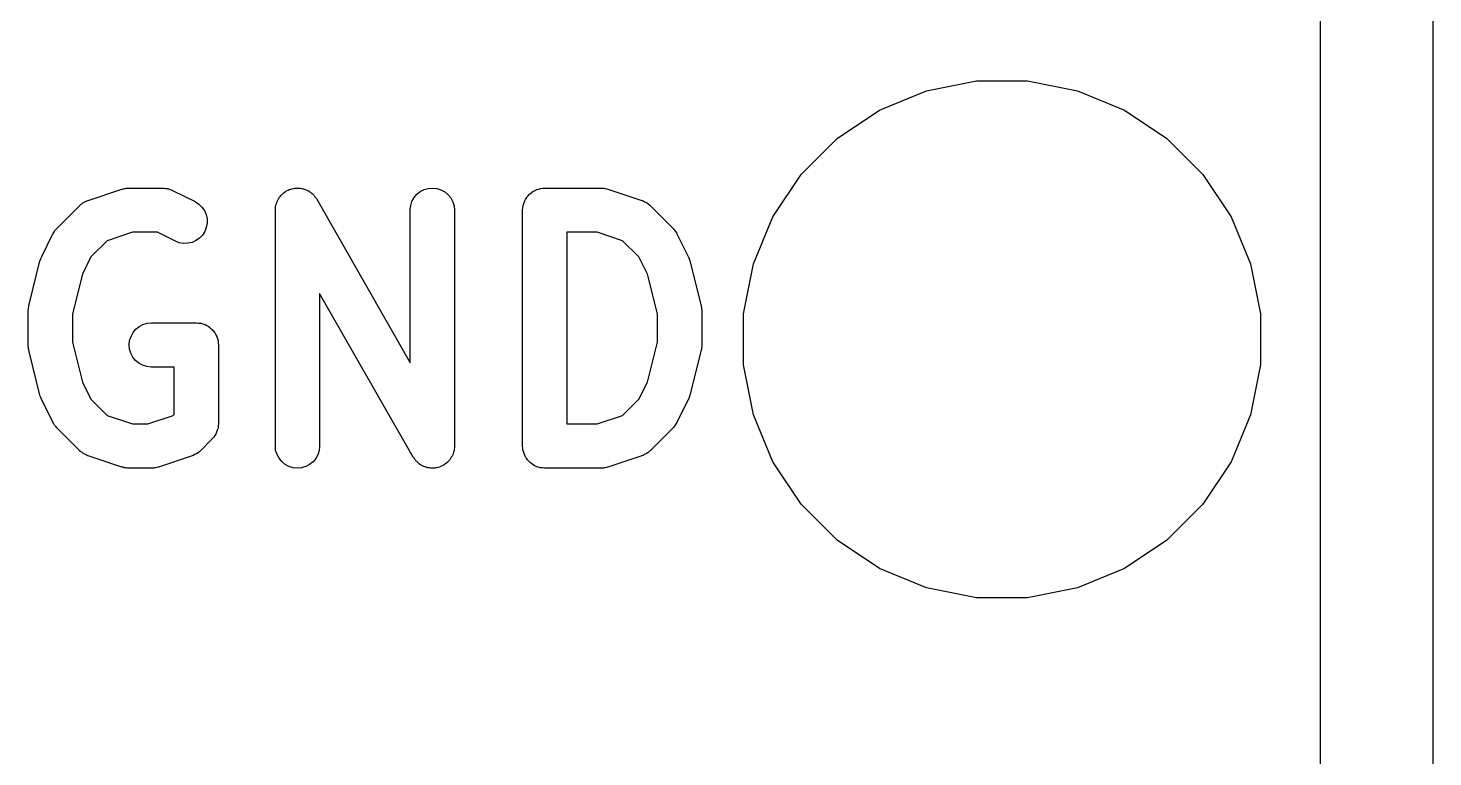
# Model space of a CAD drawing. Extents: x -557.2 to -539.1, y -88 to -54.6.
# Drawn here: x -543.838 to -539.077, y -65.094 to -62.622 of the extents above; entities that cross this region are included whole.
import ezdxf

# ---------------------------------------------------------------- set-up
doc = ezdxf.new("R2010")
doc.units = 0
doc.layers.add('BLACK', color=7, linetype='CONTINUOUS')

msp = doc.modelspace()

# ---------------------------------------------------------------- linework, layer by layer
at = {"layer": 'BLACK', "linetype": 'CONTINUOUS'}
for p, q in [((-539.077, -59.8772), (-539.077, -87.7984)), ((-539.458, -87.6173), (-539.458, -60.0583)), ((-540.952, -62.9012), (-540.793, -62.8352)), ((-540.793, -62.8352), (-540.624, -62.8015)), ((-540.624, -62.8015), (-540.451, -62.8015)), ((-540.451, -62.8015), (-540.282, -62.8352)), ((-540.282, -62.8352), (-540.122, -62.9012)), ((-541.096, -62.9971), (-540.952, -62.9012)), ((-540.122, -62.9012), (-539.979, -62.9971)), ((-541.218, -63.1192), (-541.096, -62.9971)), ((-539.979, -62.9971), (-539.857, -63.1192)), ((-541.314, -63.2627), (-541.218, -63.1192)), ((-539.857, -63.1192), (-539.761, -63.2627)), ((-543.634, -63.2066), (-543.52, -63.1686)), ((-543.52, -63.1686), (-543.519, -63.1682)), ((-543.519, -63.1682), (-543.515, -63.1674)), ((-543.515, -63.1674), (-543.511, -63.1661)), ((-543.511, -63.1661), (-543.508, -63.1658)), ((-543.508, -63.1658), (-543.505, -63.1652)), ((-543.505, -63.1652), (-543.501, -63.1651)), ((-543.501, -63.1651), (-543.496, -63.1647)), ((-543.496, -63.1647), (-543.382, -63.1647)), ((-543.382, -63.1647), (-543.381, -63.1647)), ((-543.381, -63.1647), (-543.379, -63.165)), ((-543.379, -63.165), (-543.377, -63.1649)), ((-543.377, -63.1649), (-543.372, -63.1658)), ((-543.372, -63.1658), (-543.367, -63.1663)), ((-543.367, -63.1663), (-543.364, -63.167)), ((-543.364, -63.167), (-543.362, -63.1674)), ((-543.362, -63.1674), (-543.357, -63.1692)), ((-543.357, -63.1692), (-543.353, -63.1708)), ((-543.353, -63.1708), (-543.351, -63.1718)), ((-543.351, -63.1718), (-543.349, -63.1726)), ((-543.349, -63.1726), (-543.272, -63.2107)), ((-542.97, -63.18), (-542.966, -63.1769)), ((-542.966, -63.1769), (-542.964, -63.1758)), ((-542.964, -63.1758), (-542.962, -63.1743)), ((-542.962, -63.1743), (-542.957, -63.1724)), ((-542.957, -63.1724), (-542.953, -63.1702)), ((-542.953, -63.1702), (-542.951, -63.1694)), ((-542.951, -63.1694), (-542.948, -63.1684)), ((-542.948, -63.1684), (-542.944, -63.1674)), ((-542.944, -63.1674), (-542.939, -63.166)), ((-542.939, -63.166), (-542.937, -63.1658)), ((-542.937, -63.1658), (-542.934, -63.1653)), ((-542.934, -63.1653), (-542.929, -63.1651)), ((-542.929, -63.1651), (-542.924, -63.1647)), ((-542.924, -63.1647), (-542.922, -63.165)), ((-542.922, -63.165), (-542.919, -63.1649)), ((-542.919, -63.1649), (-542.915, -63.1657)), ((-542.915, -63.1657), (-542.91, -63.1662)), ((-542.91, -63.1662), (-542.907, -63.167)), ((-542.907, -63.167), (-542.905, -63.1674)), ((-542.905, -63.1674), (-542.901, -63.1691)), ((-542.901, -63.1691), (-542.896, -63.1706)), ((-542.896, -63.1706), (-542.894, -63.1718)), ((-542.894, -63.1718), (-542.891, -63.1727)), ((-542.891, -63.1727), (-542.887, -63.1752)), ((-542.887, -63.1752), (-542.883, -63.1775)), ((-542.883, -63.1775), (-542.881, -63.1791)), ((-542.52, -63.1861), (-542.509, -63.1769)), ((-542.509, -63.1769), (-542.496, -63.1702)), ((-542.496, -63.1702), (-542.482, -63.166)), ((-542.482, -63.166), (-542.467, -63.1647)), ((-542.467, -63.1647), (-542.453, -63.1662)), ((-542.453, -63.1662), (-542.439, -63.1706)), ((-542.439, -63.1706), (-542.426, -63.1775)), ((-542.426, -63.1775), (-542.415, -63.1869)), ((-542.134, -63.1817), (-542.128, -63.1772)), ((-542.128, -63.1769), (-542.122, -63.1737)), ((-542.128, -63.1771), (-542.128, -63.1769)), ((-542.128, -63.1772), (-542.128, -63.1771)), ((-542.122, -63.1737), (-542.115, -63.1704)), ((-542.115, -63.1702), (-542.108, -63.1682)), ((-542.115, -63.1703), (-542.115, -63.1702)), ((-542.115, -63.1704), (-542.115, -63.1703)), ((-542.108, -63.1682), (-542.101, -63.1661)), ((-542.101, -63.166), (-542.094, -63.1654)), ((-542.101, -63.1661), (-542.101, -63.166)), ((-542.101, -63.1661), (-542.101, -63.1661)), ((-542.094, -63.1654), (-542.087, -63.1647)), ((-542.087, -63.1647), (-541.896, -63.1647)), ((-541.896, -63.1647), (-541.895, -63.1647)), ((-541.895, -63.1647), (-541.891, -63.1652)), ((-541.891, -63.1652), (-541.887, -63.1653)), ((-541.887, -63.1653), (-541.884, -63.166)), ((-541.884, -63.166), (-541.881, -63.1663)), ((-541.881, -63.1663), (-541.877, -63.1676)), ((-541.877, -63.1676), (-541.873, -63.1686)), ((-541.873, -63.1686), (-541.758, -63.2066)), ((-543.74, -63.301), (-543.664, -63.2248)), ((-543.664, -63.2248), (-543.663, -63.224)), ((-543.663, -63.224), (-543.661, -63.2227)), ((-543.661, -63.2227), (-543.66, -63.2211)), ((-543.66, -63.2211), (-543.656, -63.2181)), ((-543.656, -63.2181), (-543.652, -63.2149)), ((-543.652, -63.2149), (-543.65, -63.2139)), ((-543.65, -63.2139), (-543.648, -63.2126)), ((-543.648, -63.2126), (-543.643, -63.2105)), ((-543.643, -63.2105), (-543.639, -63.2082)), ((-543.639, -63.2082), (-543.636, -63.2075)), ((-543.636, -63.2075), (-543.634, -63.2066)), ((-543.272, -63.2107), (-543.271, -63.2112)), ((-543.271, -63.2112), (-543.259, -63.2192)), ((-543.259, -63.2192), (-543.249, -63.2294)), ((-542.999, -63.2289), (-542.998, -63.2241)), ((-542.998, -63.2217), (-542.997, -63.2192)), ((-542.998, -63.2241), (-542.998, -63.2217)), ((-542.997, -63.2192), (-542.995, -63.2147)), ((-542.995, -63.2147), (-542.994, -63.2102)), ((-542.994, -63.2102), (-542.993, -63.2079)), ((-542.993, -63.2079), (-542.992, -63.2056)), ((-542.992, -63.2056), (-542.989, -63.2016)), ((-542.989, -63.2016), (-542.987, -63.1973)), ((-542.987, -63.1973), (-542.985, -63.1954)), ((-542.985, -63.1954), (-542.984, -63.1933)), ((-542.984, -63.1933), (-542.981, -63.1898)), ((-542.981, -63.1898), (-542.977, -63.1861)), ((-542.977, -63.1861), (-542.975, -63.1845)), ((-542.975, -63.1845), (-542.974, -63.1827)), ((-542.974, -63.1827), (-542.97, -63.18)), ((-542.881, -63.1791), (-542.879, -63.1805)), ((-542.879, -63.1805), (-542.875, -63.1838)), ((-542.875, -63.1838), (-542.872, -63.1869)), ((-542.872, -63.1869), (-542.87, -63.1888)), ((-542.87, -63.1888), (-542.868, -63.1906)), ((-542.868, -63.1906), (-542.866, -63.1945)), ((-542.866, -63.1945), (-542.863, -63.1982)), ((-542.863, -63.1982), (-542.861, -63.2004)), ((-542.861, -63.2004), (-542.86, -63.2025)), ((-542.86, -63.2025), (-542.543, -63.7573)), ((-542.543, -63.2387), (-542.541, -63.2241)), ((-542.541, -63.2241), (-542.537, -63.2102)), ((-542.537, -63.2102), (-542.53, -63.1973)), ((-542.53, -63.1973), (-542.52, -63.1861)), ((-542.415, -63.1869), (-542.405, -63.1982)), ((-542.405, -63.1982), (-542.398, -63.2111)), ((-542.398, -63.2111), (-542.394, -63.2251)), ((-542.394, -63.2251), (-542.393, -63.2397)), ((-542.161, -63.2316), (-542.16, -63.2246)), ((-542.16, -63.2241), (-542.158, -63.2174)), ((-542.16, -63.2244), (-542.16, -63.2241)), ((-542.16, -63.2246), (-542.16, -63.2244)), ((-542.158, -63.2174), (-542.156, -63.2106)), ((-542.156, -63.2102), (-542.152, -63.2039)), ((-542.156, -63.2104), (-542.156, -63.2102)), ((-542.156, -63.2106), (-542.156, -63.2104)), ((-542.152, -63.2039), (-542.149, -63.1978)), ((-542.149, -63.1973), (-542.144, -63.1919)), ((-542.149, -63.1976), (-542.149, -63.1973)), ((-542.149, -63.1978), (-542.149, -63.1976)), ((-542.144, -63.1919), (-542.14, -63.1865)), ((-542.14, -63.1863), (-542.139, -63.1861)), ((-542.14, -63.1865), (-542.14, -63.1863)), ((-542.139, -63.1861), (-542.134, -63.1817)), ((-541.758, -63.2066), (-541.757, -63.207)), ((-541.757, -63.207), (-541.755, -63.2079)), ((-541.755, -63.2079), (-541.753, -63.2086)), ((-541.753, -63.2086), (-541.749, -63.211)), ((-541.749, -63.211), (-541.744, -63.2131)), ((-541.744, -63.2131), (-541.742, -63.2144)), ((-541.742, -63.2144), (-541.74, -63.2155)), ((-541.74, -63.2155), (-541.736, -63.2187)), ((-541.736, -63.2187), (-541.732, -63.2217)), ((-541.732, -63.2217), (-541.731, -63.2234)), ((-541.731, -63.2234), (-541.729, -63.2248)), ((-541.729, -63.2248), (-541.653, -63.301)), ((-543.249, -63.2294), (-543.24, -63.2414)), ((-543.24, -63.2414), (-543.235, -63.2548)), ((-543.235, -63.2548), (-543.231, -63.2691)), ((-543.231, -63.2691), (-543.231, -63.2838)), ((-543, -63.2336), (-542.999, -63.2289)), ((-543, -63.2361), (-543, -63.2336)), ((-543, -63.2387), (-543, -63.2361)), ((-543, -63.2397), (-543, -63.2387)), ((-543, -64.0397), (-543, -63.2397)), ((-542.543, -63.2397), (-542.543, -63.2387)), ((-542.543, -63.7573), (-542.543, -63.2397)), ((-542.393, -63.2397), (-542.393, -64.0397)), ((-542.162, -63.2387), (-542.161, -63.2316)), ((-542.162, -63.2392), (-542.162, -63.2387)), ((-542.162, -63.2397), (-542.162, -63.2392)), ((-542.162, -63.2392), (-542.162, -63.2392)), ((-542.162, -63.2392), (-542.162, -63.2392)), ((-542.162, -64.0397), (-542.162, -63.2397)), ((-541.38, -63.4222), (-541.314, -63.2627)), ((-539.761, -63.2627), (-539.695, -63.4222)), ((-543.792, -63.3966), (-543.754, -63.3204)), ((-543.754, -63.3204), (-543.753, -63.3195)), ((-543.753, -63.3195), (-543.751, -63.316)), ((-543.751, -63.316), (-543.749, -63.3123)), ((-543.749, -63.3123), (-543.747, -63.3099)), ((-543.747, -63.3099), (-543.746, -63.3072)), ((-543.746, -63.3072), (-543.743, -63.3042)), ((-543.743, -63.3042), (-543.74, -63.301)), ((-543.484, -63.3147), (-543.57, -63.3434)), ((-543.4, -63.3147), (-543.484, -63.3147)), ((-543.339, -63.3449), (-543.4, -63.3147)), ((-543.239, -63.3118), (-543.247, -63.3241)), ((-543.234, -63.2982), (-543.239, -63.3118)), ((-543.231, -63.2838), (-543.234, -63.2982)), ((-542.012, -63.3147), (-542.012, -63.9647)), ((-541.909, -63.3147), (-542.012, -63.3147)), ((-541.823, -63.3434), (-541.909, -63.3147)), ((-541.653, -63.301), (-541.652, -63.3017)), ((-541.652, -63.3017), (-541.65, -63.305)), ((-541.65, -63.305), (-541.647, -63.3081)), ((-541.647, -63.3081), (-541.645, -63.3107)), ((-541.645, -63.3107), (-541.643, -63.3131)), ((-541.643, -63.3131), (-541.641, -63.3169)), ((-541.641, -63.3169), (-541.639, -63.3204)), ((-541.639, -63.3204), (-541.601, -63.3966)), ((-543.57, -63.3434), (-543.625, -63.3984)), ((-543.326, -63.3501), (-543.339, -63.3449)), ((-543.311, -63.3526), (-543.326, -63.3501)), ((-543.297, -63.3522), (-543.311, -63.3526)), ((-543.282, -63.349), (-543.297, -63.3522)), ((-543.269, -63.3431), (-543.282, -63.349)), ((-543.257, -63.3347), (-543.269, -63.3431)), ((-543.247, -63.3241), (-543.257, -63.3347)), ((-541.768, -63.3984), (-541.823, -63.3434)), ((-543.836, -63.5644), (-543.798, -63.412)), ((-543.798, -63.412), (-543.797, -63.411)), ((-543.797, -63.4103), (-543.795, -63.4038)), ((-543.797, -63.4107), (-543.797, -63.4103)), ((-543.797, -63.411), (-543.797, -63.4107)), ((-543.795, -63.4038), (-543.792, -63.3973)), ((-543.792, -63.397), (-543.792, -63.3966)), ((-543.792, -63.3973), (-543.792, -63.397)), ((-543.625, -63.3984), (-543.654, -63.4564)), ((-541.739, -63.4564), (-541.768, -63.3984)), ((-541.601, -63.3966), (-541.6, -63.3976)), ((-541.6, -63.3976), (-541.6, -63.3979)), ((-541.6, -63.3979), (-541.6, -63.3982)), ((-541.6, -63.3982), (-541.598, -63.4048)), ((-541.598, -63.4048), (-541.595, -63.4113)), ((-541.595, -63.4113), (-541.595, -63.4117)), ((-541.595, -63.4117), (-541.595, -63.412)), ((-541.595, -63.412), (-541.557, -63.5644)), ((-543.654, -63.4564), (-543.688, -63.5918)), ((-541.705, -63.5918), (-541.739, -63.4564)), ((-541.414, -63.5915), (-541.38, -63.4222)), ((-539.695, -63.4222), (-539.661, -63.5915)), ((-542.533, -64.0769), (-542.85, -63.5221)), ((-542.85, -63.5221), (-542.85, -64.0397)), ((-543.838, -63.5788), (-543.837, -63.5729)), ((-543.838, -63.5802), (-543.838, -63.5788)), ((-543.838, -63.5815), (-543.838, -63.5802)), ((-543.838, -63.5826), (-543.838, -63.5815)), ((-543.838, -63.6968), (-543.838, -63.5826)), ((-543.837, -63.5729), (-543.836, -63.567)), ((-543.836, -63.5657), (-543.836, -63.5644)), ((-543.836, -63.567), (-543.836, -63.5657)), ((-543.688, -63.5918), (-543.688, -63.6876)), ((-541.705, -63.6876), (-541.705, -63.5918)), ((-541.557, -63.5644), (-541.557, -63.5654)), ((-541.557, -63.5654), (-541.557, -63.5667)), ((-541.557, -63.5667), (-541.556, -63.568)), ((-541.556, -63.568), (-541.556, -63.574)), ((-541.556, -63.574), (-541.555, -63.5799)), ((-541.555, -63.5799), (-541.555, -63.5812)), ((-541.555, -63.5812), (-541.555, -63.5826)), ((-541.555, -63.5826), (-541.555, -63.6968)), ((-541.414, -63.7641), (-541.414, -63.5915)), ((-539.661, -63.5915), (-539.661, -63.7641)), ((-543.482, -63.6549), (-543.473, -63.6436)), ((-543.473, -63.6436), (-543.462, -63.6344)), ((-543.462, -63.6344), (-543.449, -63.6275)), ((-543.449, -63.6275), (-543.435, -63.6233)), ((-543.435, -63.6233), (-543.42, -63.6218)), ((-543.42, -63.6218), (-543.268, -63.6218)), ((-543.268, -63.6218), (-543.267, -63.6218)), ((-543.267, -63.6218), (-543.267, -63.6218)), ((-543.267, -63.6218), (-543.267, -63.6219)), ((-543.267, -63.6219), (-543.267, -63.6219)), ((-543.267, -63.6219), (-543.26, -63.6226)), ((-543.26, -63.6226), (-543.253, -63.6234)), ((-543.253, -63.6234), (-543.252, -63.6235)), ((-543.252, -63.6235), (-543.252, -63.6235)), ((-543.252, -63.6235), (-543.246, -63.6256)), ((-543.246, -63.6256), (-543.239, -63.6277)), ((-543.239, -63.6277), (-543.239, -63.6278)), ((-543.239, -63.6278), (-543.238, -63.6279)), ((-543.238, -63.6279), (-543.232, -63.6313)), ((-543.232, -63.6313), (-543.226, -63.6347)), ((-543.226, -63.6347), (-543.226, -63.6348)), ((-543.226, -63.6348), (-543.225, -63.635)), ((-543.225, -63.635), (-543.22, -63.6395)), ((-543.22, -63.6395), (-543.215, -63.644)), ((-543.215, -63.644), (-543.214, -63.6442)), ((-543.214, -63.6442), (-543.214, -63.6444)), ((-543.214, -63.6444), (-543.21, -63.6498)), ((-543.21, -63.6498), (-543.205, -63.6553)), ((-543.838, -63.6982), (-543.838, -63.6968)), ((-543.838, -63.6995), (-543.838, -63.6982)), ((-543.837, -63.7054), (-543.838, -63.6995)), ((-543.688, -63.6876), (-543.654, -63.8231)), ((-543.495, -63.6963), (-543.494, -63.6818)), ((-543.494, -63.7109), (-543.495, -63.6963)), ((-543.494, -63.6818), (-543.489, -63.6678)), ((-543.489, -63.6678), (-543.482, -63.6549)), ((-543.205, -63.6553), (-543.205, -63.6556)), ((-543.205, -63.6556), (-543.205, -63.6558)), ((-543.205, -63.6558), (-543.202, -63.662)), ((-543.202, -63.662), (-543.198, -63.6683)), ((-543.198, -63.6683), (-543.198, -63.6685)), ((-543.198, -63.6685), (-543.198, -63.6688)), ((-543.198, -63.6688), (-543.196, -63.6755)), ((-543.196, -63.6755), (-543.194, -63.6823)), ((-543.194, -63.6823), (-543.194, -63.6825)), ((-543.194, -63.6825), (-543.194, -63.6828)), ((-543.194, -63.6828), (-543.194, -63.6898)), ((-543.194, -63.6898), (-543.193, -63.6968)), ((-543.193, -63.6968), (-543.193, -63.9635)), ((-541.739, -63.8231), (-541.705, -63.6876)), ((-541.555, -63.7006), (-541.556, -63.7065)), ((-541.555, -63.6968), (-541.555, -63.6979)), ((-541.555, -63.6979), (-541.555, -63.6992)), ((-541.555, -63.6992), (-541.555, -63.7006)), ((-543.837, -63.7114), (-543.837, -63.7054)), ((-543.836, -63.7127), (-543.837, -63.7114)), ((-543.836, -63.714), (-543.836, -63.7127)), ((-543.836, -63.715), (-543.836, -63.714)), ((-543.798, -63.8674), (-543.836, -63.715)), ((-543.49, -63.7249), (-543.494, -63.7109)), ((-543.483, -63.7379), (-543.49, -63.7249)), ((-543.474, -63.7493), (-543.483, -63.7379)), ((-543.463, -63.7587), (-543.474, -63.7493)), ((-541.557, -63.715), (-541.595, -63.8674)), ((-541.556, -63.7124), (-541.557, -63.7137)), ((-541.557, -63.7137), (-541.557, -63.715)), ((-541.556, -63.7065), (-541.556, -63.7124)), ((-543.45, -63.7658), (-543.463, -63.7587)), ((-543.436, -63.7702), (-543.45, -63.7658)), ((-543.421, -63.7718), (-543.436, -63.7702)), ((-543.42, -63.7718), (-543.421, -63.7718)), ((-543.343, -63.7718), (-543.42, -63.7718)), ((-543.343, -63.9324), (-543.343, -63.7718)), ((-541.38, -63.9334), (-541.414, -63.7641)), ((-539.661, -63.7641), (-539.695, -63.9334)), ((-543.654, -63.8231), (-543.625, -63.881)), ((-541.768, -63.881), (-541.739, -63.8231)), ((-543.798, -63.8677), (-543.798, -63.8674)), ((-543.798, -63.8681), (-543.798, -63.8677)), ((-543.795, -63.8746), (-543.798, -63.8681)), ((-543.793, -63.8812), (-543.795, -63.8746)), ((-543.793, -63.8815), (-543.793, -63.8812)), ((-543.793, -63.8818), (-543.793, -63.8815)), ((-543.792, -63.8828), (-543.793, -63.8818)), ((-543.754, -63.959), (-543.792, -63.8828)), ((-543.625, -63.881), (-543.57, -63.9361)), ((-541.823, -63.9361), (-541.768, -63.881)), ((-541.601, -63.8828), (-541.639, -63.959)), ((-541.6, -63.8821), (-541.601, -63.8824)), ((-541.601, -63.8824), (-541.601, -63.8828)), ((-541.598, -63.8756), (-541.6, -63.8821)), ((-541.596, -63.8691), (-541.598, -63.8756)), ((-541.595, -63.8688), (-541.596, -63.8691)), ((-541.595, -63.8674), (-541.595, -63.8684)), ((-541.595, -63.8684), (-541.595, -63.8688)), ((-543.57, -63.9361), (-543.484, -63.9647)), ((-543.432, -63.9647), (-543.346, -63.9361)), ((-543.346, -63.9361), (-543.343, -63.9324)), ((-541.909, -63.9647), (-541.823, -63.9361)), ((-541.314, -64.0929), (-541.38, -63.9334)), ((-539.695, -63.9334), (-539.761, -64.0929)), ((-543.752, -63.9625), (-543.754, -63.959)), ((-543.75, -63.9663), (-543.752, -63.9625)), ((-543.748, -63.9687), (-543.75, -63.9663)), ((-543.746, -63.9714), (-543.748, -63.9687)), ((-543.743, -63.9744), (-543.746, -63.9714)), ((-543.741, -63.9777), (-543.743, -63.9744)), ((-543.74, -63.9785), (-543.741, -63.9777)), ((-543.664, -64.0546), (-543.74, -63.9785)), ((-543.484, -63.9647), (-543.432, -63.9647)), ((-543.197, -63.9857), (-543.199, -63.9923)), ((-543.194, -63.9791), (-543.197, -63.9857)), ((-543.193, -63.9646), (-543.194, -63.9714)), ((-543.194, -63.9714), (-543.194, -63.9783)), ((-543.194, -63.9783), (-543.194, -63.9787)), ((-543.194, -63.9787), (-543.194, -63.9791)), ((-543.193, -63.9635), (-543.193, -63.9638)), ((-543.193, -63.9638), (-543.193, -63.9638)), ((-543.193, -63.9638), (-543.193, -63.9638)), ((-543.193, -63.9638), (-543.193, -63.9646)), ((-542.012, -63.9647), (-541.909, -63.9647)), ((-541.653, -63.9785), (-541.729, -64.0546)), ((-541.65, -63.9752), (-541.653, -63.9785)), ((-541.647, -63.9722), (-541.65, -63.9752)), ((-541.646, -63.9696), (-541.647, -63.9722)), ((-541.644, -63.9671), (-541.646, -63.9696)), ((-541.642, -63.9634), (-541.644, -63.9671)), ((-541.639, -63.9599), (-541.642, -63.9634)), ((-541.639, -63.959), (-541.639, -63.9599)), ((-543.215, -64.0165), (-543.253, -64.0546)), ((-543.21, -64.0112), (-543.215, -64.0165)), ((-543.206, -64.0059), (-543.21, -64.0112)), ((-543.202, -63.9992), (-543.206, -64.0052)), ((-543.206, -64.0052), (-543.206, -64.0055)), ((-543.206, -64.0055), (-543.206, -64.0059)), ((-543.199, -63.9931), (-543.202, -63.9992)), ((-543.199, -63.9923), (-543.199, -63.9927)), ((-543.199, -63.9927), (-543.199, -63.9931)), ((-543.662, -64.056), (-543.664, -64.0546)), ((-543.661, -64.0577), (-543.662, -64.056)), ((-543.656, -64.0607), (-543.661, -64.0577)), ((-543.652, -64.0639), (-543.656, -64.0607)), ((-543.65, -64.065), (-543.652, -64.0639)), ((-543.649, -64.0663), (-543.65, -64.065)), ((-543.644, -64.0684), (-543.649, -64.0663)), ((-543.64, -64.0708), (-543.644, -64.0684)), ((-543.637, -64.0715), (-543.64, -64.0708)), ((-543.635, -64.0724), (-543.637, -64.0715)), ((-543.634, -64.0728), (-543.635, -64.0724)), ((-543.52, -64.1109), (-543.634, -64.0728)), ((-543.282, -64.0728), (-543.396, -64.1109)), ((-543.28, -64.0719), (-543.282, -64.0728)), ((-543.278, -64.0712), (-543.28, -64.0719)), ((-543.274, -64.0689), (-543.278, -64.0712)), ((-543.269, -64.0668), (-543.274, -64.0689)), ((-543.267, -64.0655), (-543.269, -64.0668)), ((-543.265, -64.0645), (-543.267, -64.0655)), ((-543.261, -64.0613), (-543.265, -64.0645)), ((-543.257, -64.0584), (-543.261, -64.0613)), ((-543.255, -64.0568), (-543.257, -64.0584)), ((-543.254, -64.0554), (-543.255, -64.0568)), ((-543.253, -64.0546), (-543.254, -64.0554)), ((-542.999, -64.0543), (-543, -64.0397)), ((-542.994, -64.0683), (-542.999, -64.0543)), ((-542.987, -64.0812), (-542.994, -64.0683)), ((-542.978, -64.0926), (-542.987, -64.0812)), ((-542.863, -64.0821), (-542.872, -64.0933)), ((-542.856, -64.0692), (-542.863, -64.0821)), ((-542.852, -64.0553), (-542.856, -64.0692)), ((-542.85, -64.0408), (-542.852, -64.0553)), ((-542.85, -64.0397), (-542.85, -64.0408)), ((-542.531, -64.079), (-542.533, -64.0769)), ((-542.53, -64.0812), (-542.531, -64.079)), ((-542.527, -64.0849), (-542.53, -64.0812)), ((-542.406, -64.0821), (-542.408, -64.084)), ((-542.404, -64.0778), (-542.406, -64.0821)), ((-542.401, -64.0738), (-542.404, -64.0778)), ((-542.4, -64.0715), (-542.401, -64.0738)), ((-542.399, -64.0692), (-542.4, -64.0715)), ((-542.397, -64.0647), (-542.399, -64.0692)), ((-542.396, -64.0602), (-542.397, -64.0647)), ((-542.395, -64.0577), (-542.396, -64.0602)), ((-542.394, -64.0553), (-542.395, -64.0577)), ((-542.393, -64.0458), (-542.394, -64.0505)), ((-542.394, -64.0505), (-542.394, -64.0553)), ((-542.393, -64.0397), (-542.393, -64.0408)), ((-542.393, -64.0408), (-542.393, -64.0433)), ((-542.393, -64.0433), (-542.393, -64.0458)), ((-542.161, -64.0467), (-542.162, -64.0397)), ((-542.161, -64.0538), (-542.161, -64.0467)), ((-542.16, -64.054), (-542.161, -64.0538)), ((-542.16, -64.0543), (-542.16, -64.054)), ((-542.158, -64.061), (-542.16, -64.0543)), ((-542.156, -64.0678), (-542.158, -64.061)), ((-542.156, -64.068), (-542.156, -64.0678)), ((-542.156, -64.0683), (-542.156, -64.068)), ((-542.153, -64.0745), (-542.156, -64.0683)), ((-542.15, -64.0808), (-542.153, -64.0745)), ((-542.149, -64.081), (-542.15, -64.0808)), ((-542.149, -64.0812), (-542.149, -64.081)), ((-542.145, -64.0867), (-542.149, -64.0812)), ((-541.758, -64.0728), (-541.873, -64.1109)), ((-541.756, -64.0719), (-541.758, -64.0728)), ((-541.754, -64.0712), (-541.756, -64.0719)), ((-541.75, -64.0689), (-541.754, -64.0712)), ((-541.745, -64.0668), (-541.75, -64.0689)), ((-541.743, -64.0655), (-541.745, -64.0668)), ((-541.741, -64.0645), (-541.743, -64.0655)), ((-541.737, -64.0613), (-541.741, -64.0645)), ((-541.733, -64.0584), (-541.737, -64.0613)), ((-541.732, -64.0568), (-541.733, -64.0584)), ((-541.73, -64.0554), (-541.732, -64.0568)), ((-541.729, -64.0546), (-541.73, -64.0554)), ((-543.516, -64.1118), (-543.52, -64.1109)), ((-543.512, -64.1131), (-543.516, -64.1118)), ((-543.509, -64.1134), (-543.512, -64.1131)), ((-543.506, -64.1141), (-543.509, -64.1134)), ((-543.502, -64.1142), (-543.506, -64.1141)), ((-543.497, -64.1147), (-543.502, -64.1142)), ((-543.496, -64.1147), (-543.497, -64.1147)), ((-543.42, -64.1147), (-543.496, -64.1147)), ((-543.416, -64.1143), (-543.42, -64.1147)), ((-543.412, -64.1142), (-543.416, -64.1143)), ((-543.409, -64.1136), (-543.412, -64.1142)), ((-543.406, -64.1133), (-543.409, -64.1136)), ((-543.402, -64.1121), (-543.406, -64.1133)), ((-543.397, -64.1112), (-543.402, -64.1121)), ((-543.396, -64.1109), (-543.397, -64.1112)), ((-542.967, -64.1019), (-542.978, -64.0926)), ((-542.954, -64.1088), (-542.967, -64.1019)), ((-542.94, -64.1132), (-542.954, -64.1088)), ((-542.925, -64.1147), (-542.94, -64.1132)), ((-542.911, -64.1134), (-542.925, -64.1147)), ((-542.897, -64.1092), (-542.911, -64.1134)), ((-542.884, -64.1025), (-542.897, -64.1092)), ((-542.872, -64.0933), (-542.884, -64.1025)), ((-542.524, -64.0889), (-542.527, -64.0849)), ((-542.523, -64.0906), (-542.524, -64.0889)), ((-542.521, -64.0926), (-542.523, -64.0906)), ((-542.517, -64.0956), (-542.521, -64.0926)), ((-542.514, -64.0989), (-542.517, -64.0956)), ((-542.512, -64.1003), (-542.514, -64.0989)), ((-542.51, -64.1019), (-542.512, -64.1003)), ((-542.506, -64.1042), (-542.51, -64.1019)), ((-542.501, -64.1067), (-542.506, -64.1042)), ((-542.499, -64.1076), (-542.501, -64.1067)), ((-542.497, -64.1088), (-542.499, -64.1076)), ((-542.492, -64.1103), (-542.497, -64.1088)), ((-542.488, -64.112), (-542.492, -64.1103)), ((-542.485, -64.1124), (-542.488, -64.112)), ((-542.483, -64.1132), (-542.485, -64.1124)), ((-542.478, -64.1137), (-542.483, -64.1132)), ((-542.473, -64.1145), (-542.478, -64.1137)), ((-542.471, -64.1144), (-542.473, -64.1145)), ((-542.468, -64.1147), (-542.471, -64.1144)), ((-542.464, -64.1143), (-542.468, -64.1147)), ((-542.459, -64.1142), (-542.464, -64.1143)), ((-542.456, -64.1136), (-542.459, -64.1142)), ((-542.454, -64.1134), (-542.456, -64.1136)), ((-542.449, -64.112), (-542.454, -64.1134)), ((-542.444, -64.111), (-542.449, -64.112)), ((-542.442, -64.11), (-542.444, -64.111)), ((-542.44, -64.1092), (-542.442, -64.11)), ((-542.435, -64.107), (-542.44, -64.1092)), ((-542.431, -64.1051), (-542.435, -64.107)), ((-542.429, -64.1036), (-542.431, -64.1051)), ((-542.427, -64.1025), (-542.429, -64.1036)), ((-542.423, -64.0995), (-542.427, -64.1025)), ((-542.419, -64.0967), (-542.423, -64.0995)), ((-542.417, -64.0949), (-542.419, -64.0967)), ((-542.415, -64.0933), (-542.417, -64.0949)), ((-542.412, -64.0896), (-542.415, -64.0933)), ((-542.409, -64.0861), (-542.412, -64.0896)), ((-542.408, -64.084), (-542.409, -64.0861)), ((-542.14, -64.0922), (-542.145, -64.0867)), ((-542.14, -64.0923), (-542.14, -64.0922)), ((-542.14, -64.0926), (-542.14, -64.0923)), ((-542.135, -64.097), (-542.14, -64.0926)), ((-542.129, -64.1016), (-542.135, -64.097)), ((-542.129, -64.1017), (-542.129, -64.1016)), ((-542.129, -64.1019), (-542.129, -64.1017)), ((-542.123, -64.1052), (-542.129, -64.1019)), ((-542.116, -64.1086), (-542.123, -64.1052)), ((-542.116, -64.1087), (-542.116, -64.1086)), ((-542.116, -64.1088), (-542.116, -64.1087)), ((-542.109, -64.1109), (-542.116, -64.1088)), ((-542.102, -64.1131), (-542.109, -64.1109)), ((-542.102, -64.1132), (-542.102, -64.1131)), ((-542.102, -64.1131), (-542.102, -64.1131)), ((-542.095, -64.1139), (-542.102, -64.1132)), ((-542.088, -64.1147), (-542.095, -64.1139)), ((-542.087, -64.1147), (-542.088, -64.1147)), ((-541.896, -64.1147), (-542.087, -64.1147)), ((-542.087, -64.1147), (-542.087, -64.1147)), ((-542.087, -64.1147), (-542.087, -64.1147)), ((-542.087, -64.1147), (-542.087, -64.1147)), ((-541.892, -64.1143), (-541.896, -64.1147)), ((-541.888, -64.1142), (-541.892, -64.1143)), ((-541.885, -64.1136), (-541.888, -64.1142)), ((-541.882, -64.1133), (-541.885, -64.1136)), ((-541.878, -64.1121), (-541.882, -64.1133)), ((-541.874, -64.1112), (-541.878, -64.1121)), ((-541.873, -64.1109), (-541.874, -64.1112)), ((-541.218, -64.2364), (-541.314, -64.0929)), ((-539.761, -64.0929), (-539.857, -64.2364)), ((-541.096, -64.3585), (-541.218, -64.2364)), ((-539.857, -64.2364), (-539.979, -64.3585)), ((-540.952, -64.4544), (-541.096, -64.3585)), ((-539.979, -64.3585), (-540.122, -64.4544)), ((-540.793, -64.5204), (-540.952, -64.4544)), ((-540.122, -64.4544), (-540.282, -64.5204)), ((-540.624, -64.5541), (-540.793, -64.5204)), ((-540.451, -64.5541), (-540.624, -64.5541)), ((-540.282, -64.5204), (-540.451, -64.5541))]:
    msp.add_line(p, q, dxfattribs=at)

doc.saveas('drawing.dxf')
